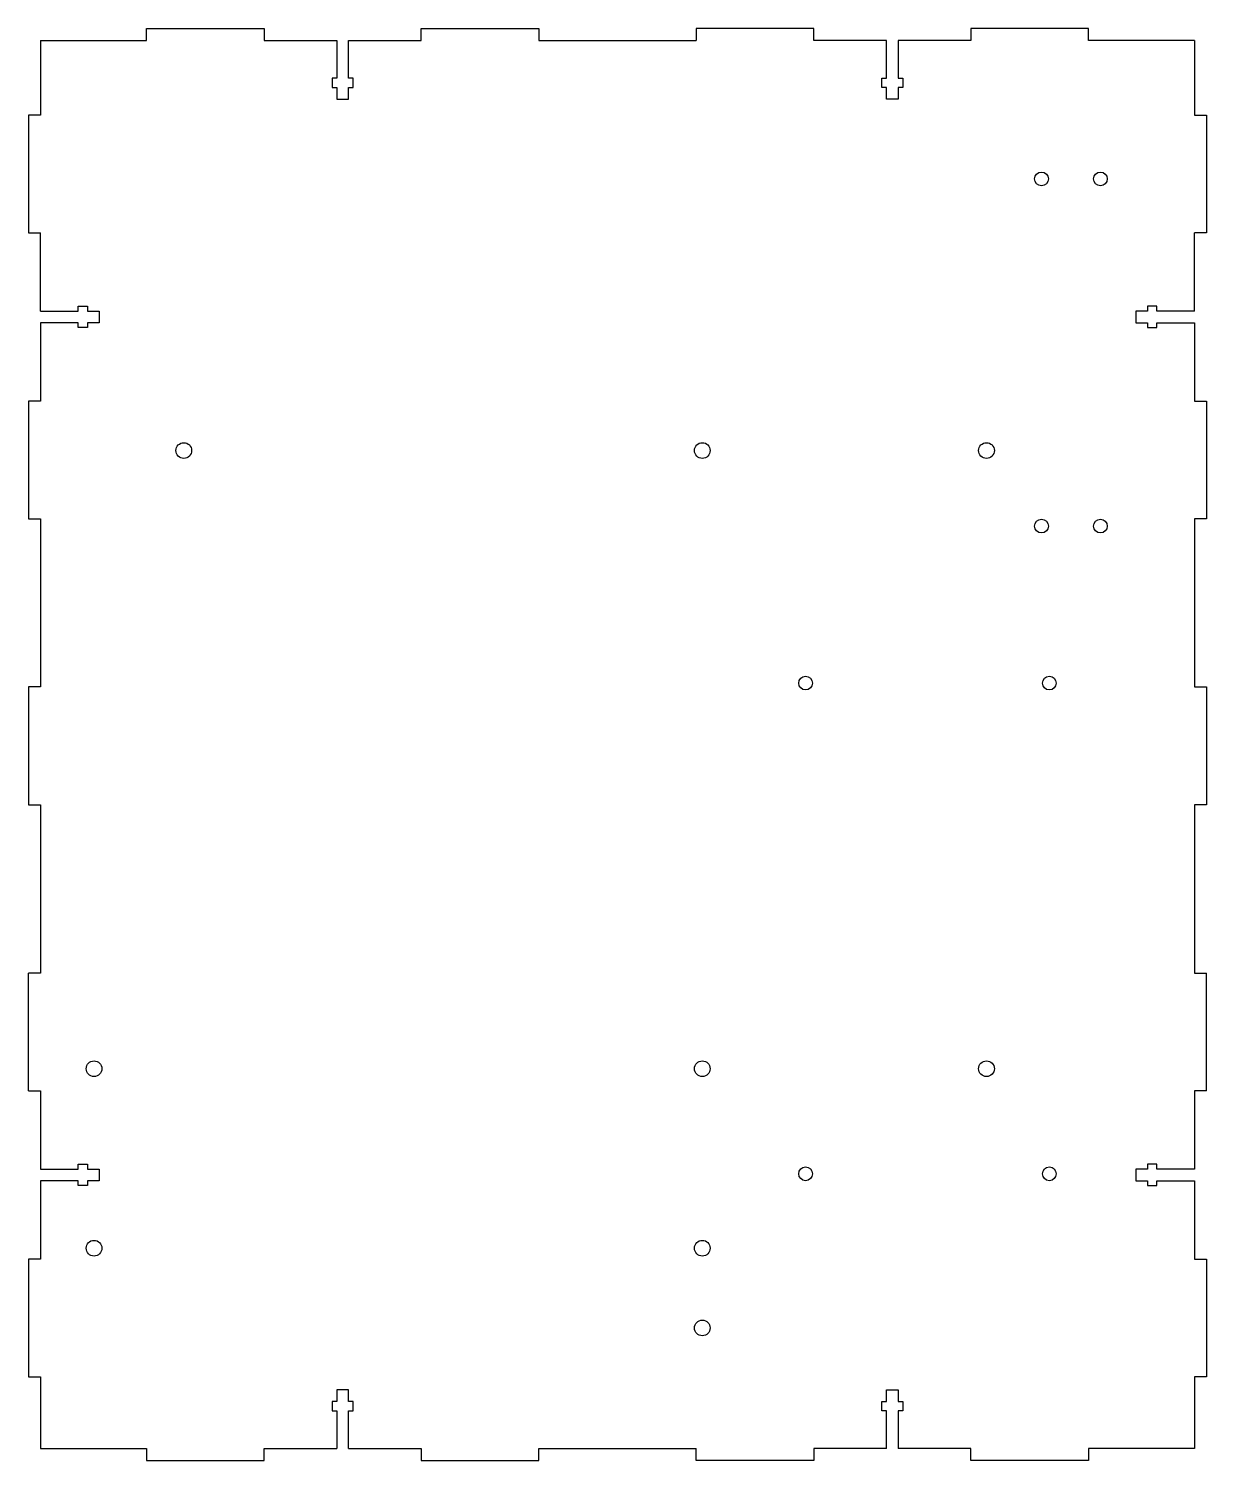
# Model space of a CAD drawing. Header units: millimetres. Extents: x -3 to 297, y -3 to 362.
import ezdxf

# ---------------------------------------------------------------- set-up
doc = ezdxf.new("R2010")
doc.units = ezdxf.units.MM

msp = doc.modelspace()

# ---------------------------------------------------------------- linework, layer by layer
at = {"color": 7, "linetype": 'Continuous', "lineweight": 25}
for p, q in [((27, 358.72), (27, 361.72)), ((27, 361.72), (57, 361.72)), ((57, 361.72), (57, 358.72)), ((97, 358.72), (97, 361.72)), ((97, 361.72), (127, 361.72)), ((127, 361.72), (127, 358.72)), ((167, 361.72), (167, 358.72)), ((197, 361.72), (167, 361.72)), ((197, 358.72), (197, 361.72)), ((237, 361.72), (237, 358.72)), ((267, 361.72), (237, 361.72)), ((267, 358.72), (267, 361.72)), ((0, 358.72), (0, 339.72)), ((0, 358.72), (27, 358.72)), ((57, 358.72), (75.5, 358.72)), ((75.5, 358.72), (75.5, 349.09)), ((78.5, 349.09), (78.5, 358.72)), ((78.5, 358.72), (97, 358.72)), ((127, 358.72), (167, 358.72)), ((215.5, 358.72), (197, 358.72)), ((215.5, 349.09), (215.5, 358.72)), ((218.5, 358.72), (218.5, 349.09)), ((237, 358.72), (218.5, 358.72)), ((294, 358.72), (267, 358.72)), ((294, 358.72), (294, 339.72)), ((75.5, 349.09), (74.3, 349.09)), ((74.3, 349.09), (74.3, 346.72)), ((74.3, 346.72), (75.5, 346.72)), ((75.5, 346.72), (75.5, 343.72)), ((79.7, 349.09), (78.5, 349.09)), ((78.5, 343.72), (78.5, 346.72)), ((78.5, 346.72), (79.7, 346.72)), ((79.7, 346.72), (79.7, 349.09)), ((214.3, 349.09), (215.5, 349.09)), ((214.3, 346.72), (214.3, 349.09)), ((215.5, 346.72), (214.3, 346.72)), ((215.5, 343.72), (215.5, 346.72)), ((218.5, 349.09), (219.7, 349.09)), ((218.5, 346.72), (218.5, 343.72)), ((219.7, 346.72), (218.5, 346.72)), ((219.7, 349.09), (219.7, 346.72)), ((75.5, 343.72), (78.5, 343.72)), ((218.5, 343.72), (215.5, 343.72)), ((-3, 339.72), (-3, 309.72)), ((0, 339.72), (-3, 339.72)), ((294, 339.72), (297, 339.72)), ((297, 339.72), (297, 309.72)), ((-3, 309.72), (0, 309.72)), ((0, 289.79), (0, 309.72)), ((297, 309.72), (294, 309.72)), ((294, 289.79), (294, 309.72)), ((0, 289.79), (9.63, 289.79)), ((9.61, 290.99), (12, 290.99)), ((9.63, 289.79), (9.61, 290.99)), ((12, 290.99), (12, 289.79)), ((12, 289.79), (15, 289.79)), ((15, 289.79), (15, 286.79)), ((282, 289.79), (279, 289.79)), ((279, 289.79), (279, 286.79)), ((284.39, 290.99), (282, 290.99)), ((282, 290.99), (282, 289.79)), ((284.37, 289.79), (284.39, 290.99)), ((294, 289.79), (284.37, 289.79)), ((0, 286.79), (0, 266.86)), ((9.63, 286.79), (0, 286.79)), ((9.63, 285.59), (9.63, 286.79)), ((12, 285.59), (9.63, 285.59)), ((12, 286.79), (12, 285.59)), ((15, 286.79), (12, 286.79)), ((279, 286.79), (282, 286.79)), ((282, 286.79), (282, 285.59)), ((282, 285.59), (284.37, 285.59)), ((284.37, 285.59), (284.37, 286.79)), ((284.37, 286.79), (294, 286.79)), ((294, 286.79), (294, 266.86)), ((-3, 266.86), (-3, 236.86)), ((0, 266.86), (-3, 266.86)), ((294, 266.86), (297, 266.86)), ((297, 266.86), (297, 236.86)), ((-3, 236.86), (0, 236.86)), ((0, 236.86), (0, 194.01)), ((297, 236.86), (294, 236.86)), ((294, 236.86), (294, 194.01)), ((-3, 194.01), (-3, 164.01)), ((0, 194.01), (-3, 194.01)), ((294, 194.01), (297, 194.01)), ((297, 194.01), (297, 164.01)), ((-3, 164.01), (0, 164.01)), ((0, 164.01), (0, 121.15)), ((297, 164.01), (294, 164.01)), ((294, 164.01), (294, 121.15)), ((-3, 91.15), (-3, 121.15)), ((0, 121.15), (-3, 121.15)), ((294, 121.15), (297, 121.15)), ((297, 91.15), (297, 121.15)), ((-3, 91.15), (0, 91.15)), ((0, 91.15), (0, 71.22)), ((297, 91.15), (294, 91.15)), ((294, 91.15), (294, 71.22)), ((0, 71.22), (9.63, 71.22)), ((9.63, 72.42), (12, 72.42)), ((9.63, 71.22), (9.63, 72.42)), ((12, 72.42), (12, 71.22)), ((12, 71.22), (15, 71.22)), ((15, 71.22), (15, 68.22)), ((282, 71.22), (279, 71.22)), ((279, 71.22), (279, 68.22)), ((284.37, 72.42), (282, 72.42)), ((282, 72.42), (282, 71.22)), ((284.37, 71.22), (284.37, 72.42)), ((294, 71.22), (284.37, 71.22)), ((0, 68.22), (0, 48.29)), ((9.63, 68.22), (0, 68.22)), ((9.63, 67.02), (9.63, 68.22)), ((12, 67.02), (9.63, 67.02)), ((12, 68.22), (12, 67.02)), ((15, 68.22), (12, 68.22)), ((279, 68.22), (282, 68.22)), ((282, 68.22), (282, 67.02)), ((282, 67.02), (284.37, 67.02)), ((284.37, 67.02), (284.37, 68.22)), ((284.37, 68.22), (294, 68.22)), ((294, 68.22), (294, 48.29)), ((-3, 48.29), (-3, 18.29)), ((0, 48.29), (-3, 48.29)), ((294, 48.29), (297, 48.29)), ((297, 48.29), (297, 18.29)), ((-3, 18.29), (0, 18.29)), ((0, 18.29), (0, 0)), ((297, 18.29), (294, 18.29)), ((294, 18.29), (294, 0)), ((78.5, 15), (75.5, 15)), ((75.5, 15), (75.5, 12)), ((78.5, 12), (78.5, 15)), ((215.5, 15), (218.5, 15)), ((215.5, 12), (215.5, 15)), ((218.5, 15), (218.5, 12)), ((75.5, 12), (74.3, 12)), ((74.3, 12), (74.3, 9.63)), ((79.7, 12), (78.5, 12)), ((79.7, 9.63), (79.7, 12)), ((214.3, 12), (215.5, 12)), ((214.3, 9.63), (214.3, 12)), ((218.5, 12), (219.7, 12)), ((219.7, 12), (219.7, 9.63)), ((74.3, 9.63), (75.5, 9.63)), ((75.5, 9.63), (75.5, 0)), ((78.5, 0), (78.5, 9.63)), ((78.5, 9.63), (79.7, 9.63)), ((215.5, 9.63), (214.3, 9.63)), ((215.5, 0), (215.5, 9.63)), ((218.5, 9.63), (218.5, 0)), ((219.7, 9.63), (218.5, 9.63)), ((78.5, 0), (97, 0)), ((97, 0), (97, -3)), ((127, 0), (167, 0)), ((127, -3), (127, 0)), ((167, -3), (167, 0)), ((215.5, 0), (197, 0)), ((197, 0), (197, -3)), ((0, 0), (27, 0)), ((27, 0), (27, -3)), ((27, -3), (57, -3)), ((57, 0), (75.5, 0)), ((57, -3), (57, 0)), ((97, -3), (127, -3)), ((197, -3), (167, -3)), ((237, 0), (218.5, 0)), ((237, -3), (237, 0)), ((267, -3), (237, -3)), ((294, 0), (267, 0)), ((267, 0), (267, -3))]:
    msp.add_line(p, q, dxfattribs=at)
for centre, radius in [((255, 323.45), 1.75), ((270, 323.45), 1.75), ((36.52, 254.25), 2), ((168.6, 254.25), 2), ((240.99, 254.25), 2), ((255, 235), 1.75), ((270, 235), 1.75), ((194.9, 195), 1.75), ((257, 195), 1.75), ((13.66, 96.77), 2), ((168.6, 96.77), 2), ((240.99, 96.77), 2), ((194.9, 70), 1.75), ((257, 70), 1.75), ((13.66, 51.05), 2), ((168.6, 51.05), 2), ((168.6, 30.73), 2)]:
    msp.add_circle(centre, radius, dxfattribs=at)

doc.saveas('drawing.dxf')
